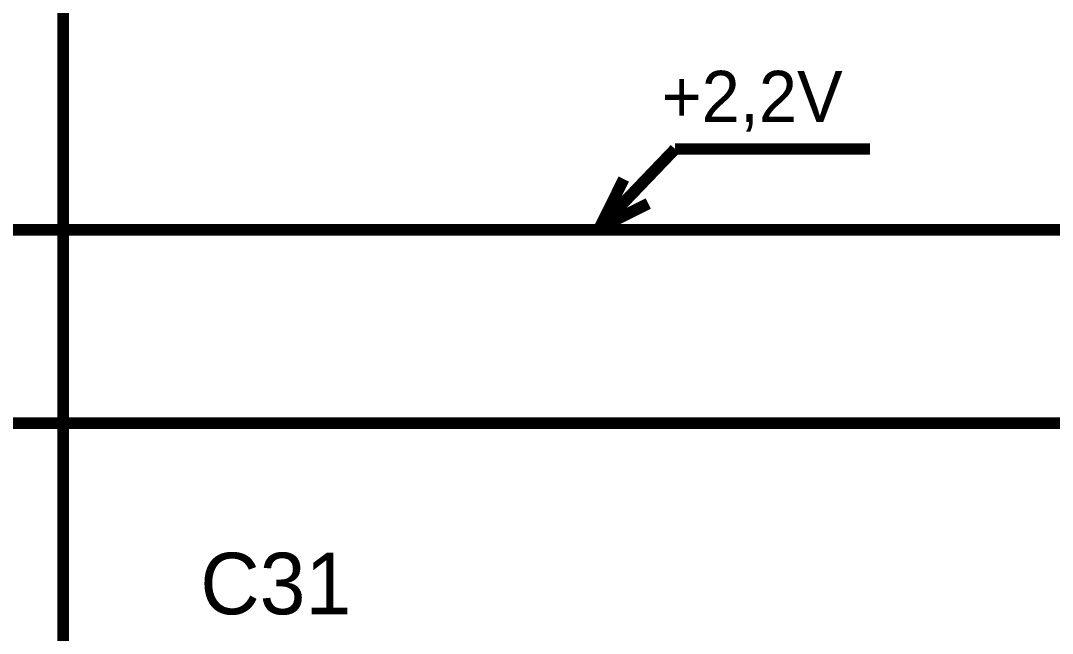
# Model space of a CAD drawing. Header units: millimetres. Extents: x 0 to 420, y 0 to 297.
# Drawn here: x 126.44 to 153.09, y 204.57 to 220.4 of the extents above; entities that cross this region are included whole.
import ezdxf

# ---------------------------------------------------------------- set-up
doc = ezdxf.new("R2010")
doc.units = ezdxf.units.MM
doc.layers.add('Sheet', color=255, linetype='Continuous')

msp = doc.modelspace()

# ---------------------------------------------------------------- linework, layer by layer
at = {"layer": 'Sheet', "const_width": 0.3}
for points in [[(135.04, 189.997), (127.543, 189.997), (127.543, 199.998), (127.543, 229.986)], [(141.396, 215.05), (143.349, 217.087)], [(143.349, 217.087), (148.38, 217.087)], [(141.396, 215.05), (142.025, 216.309)], [(141.396, 215.05), (142.654, 215.679)], [(95.069, 179.995), (102.55, 179.995), (102.55, 215), (165.031, 215)], [(112.547, 204.999), (112.547, 210), (187.524, 210), (207.501, 210), (227.494, 210), (254.986, 210), (332.445, 210)]]:
    msp.add_lwpolyline(points, dxfattribs=at)

# ---------------------------------------------------------------- texts
at = {"layer": 'Sheet'}
for s, height, p in [('+2,2V', 1.3247, (143.001, 217.782)), ('C31', 1.5897, (131.084, 205.065))]:
    msp.add_text(s, height=height, dxfattribs=at).set_placement(p)

doc.saveas('drawing.dxf')
